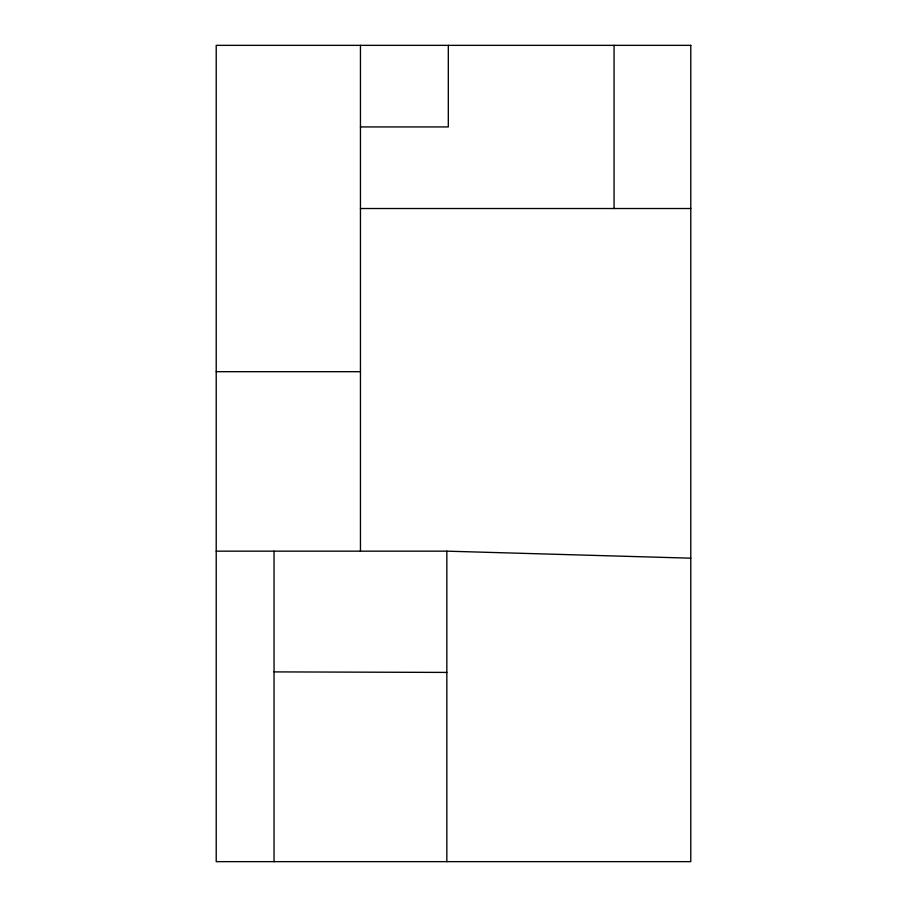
<?xml version="1.0" encoding="UTF-8"?>
<svg xmlns="http://www.w3.org/2000/svg" width="907" height="907" viewBox="0 0 907 907"><rect width="100%" height="100%" fill="white"/><g stroke="black" fill="none" stroke-linecap="round" stroke-linejoin="round"><path stroke-width="1.36" d="M360.453 126.935L448.307 126.935L448.307 45.35M360.453 208.519L690.783 208.519M216.217 371.689L360.453 371.689M216.217 551.161L446.845 551.161L690.783 558.179M274.05 671.894L446.845 672.416M614.062 45.35L614.062 208.519M446.845 551.161L446.845 861.65M360.453 45.35L360.453 551.161M274.05 551.161L274.05 861.65M690.783 45.35L216.217 45.35L216.217 861.65L690.783 861.65L690.783 45.35"/></g></svg>
